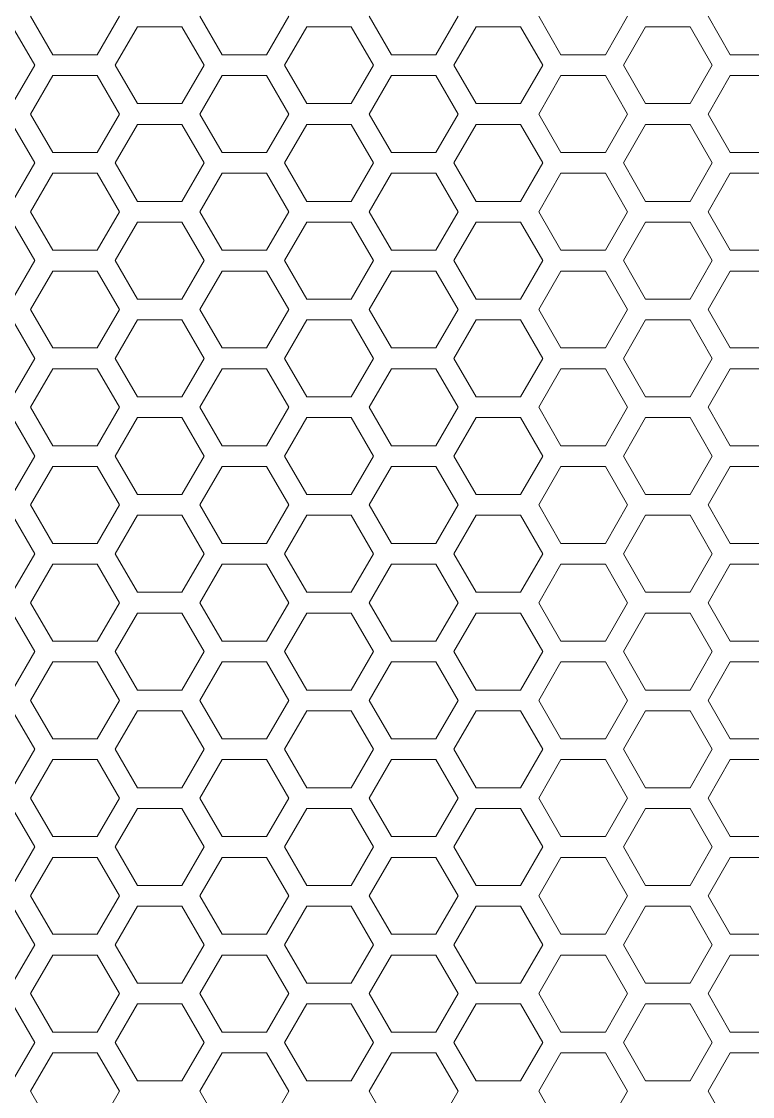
# Model space of a CAD drawing. Header units: millimetres. Extents: x 0 to 140, y -17 to 195.
# Drawn here: x 51.44 to 55.91, y 75.58 to 82.17 of the extents above; entities that cross this region are included whole.
import ezdxf

# ---------------------------------------------------------------- set-up
doc = ezdxf.new("R2010")
doc.units = ezdxf.units.MM
doc.layers.add('4203-42785_1_0', color=7, linetype='Continuous')

# ---------------------------------------------------------------- blocks, each defined once
blk = doc.blocks.new('a')
at = {"layer": '4203-42785_1_0', "color": 0, "linetype": 'ByBlock', "lineweight": 9}
for p, q in [((1507.2261, 408.5062), (1507.3328, 408.3213)), ((1507.5463, 408.3213), (1507.653, 408.5062)), ((1508.0394, 408.5062), (1508.1461, 408.3213)), ((1508.3595, 408.3213), (1508.4662, 408.5062)), ((1508.8527, 408.5062), (1508.9594, 408.3213)), ((1513.7322, 408.5062), (1513.8389, 408.3213)), ((1514.0523, 408.3213), (1514.1591, 408.5062)), ((1514.5455, 408.5062), (1514.6522, 408.3213)), ((1514.8656, 408.3213), (1514.9724, 408.5062)), ((1515.3587, 408.5062), (1515.4655, 408.3213)), ((1515.6789, 408.3213), (1515.7856, 408.5062)), ((1516.1721, 408.5062), (1516.2788, 408.3213)), ((1516.4922, 408.3213), (1516.5989, 408.5062)), ((1506.9262, 408.4563), (1506.8194, 408.2714)), ((1507.1396, 408.4563), (1506.9262, 408.4563)), ((1507.2464, 408.2714), (1507.1396, 408.4563)), ((1507.7395, 408.4563), (1507.6327, 408.2714)), ((1507.9529, 408.4563), (1507.7395, 408.4563)), ((1508.0596, 408.2714), (1507.9529, 408.4563)), ((1508.5527, 408.4563), (1508.446, 408.2714)), ((1508.7661, 408.4563), (1508.5527, 408.4563)), ((1508.8728, 408.2714), (1508.7661, 408.4563)), ((1513.7524, 408.2714), (1513.6457, 408.4563)), ((1514.2456, 408.4563), (1514.1389, 408.2714)), ((1514.459, 408.4563), (1514.2456, 408.4563)), ((1514.5657, 408.2714), (1514.459, 408.4563)), ((1515.0588, 408.4563), (1514.9521, 408.2714)), ((1515.2723, 408.4563), (1515.0588, 408.4563)), ((1515.379, 408.2714), (1515.2723, 408.4563)), ((1515.8721, 408.4563), (1515.7654, 408.2714)), ((1516.0855, 408.4563), (1515.8721, 408.4563)), ((1516.1923, 408.2714), (1516.0855, 408.4563)), ((1507.3328, 408.3213), (1507.5463, 408.3213)), ((1508.1461, 408.3213), (1508.3595, 408.3213)), ((1508.9594, 408.3213), (1509.1728, 408.3213)), ((1513.8389, 408.3213), (1514.0523, 408.3213)), ((1514.6522, 408.3213), (1514.8656, 408.3213)), ((1515.4655, 408.3213), (1515.6789, 408.3213)), ((1516.2788, 408.3213), (1516.4922, 408.3213)), ((1506.8194, 408.2714), (1506.9262, 408.0866)), ((1507.1396, 408.0866), (1507.2464, 408.2714)), ((1507.6327, 408.2714), (1507.7395, 408.0866)), ((1507.9529, 408.0866), (1508.0596, 408.2714)), ((1508.446, 408.2714), (1508.5527, 408.0866)), ((1508.7661, 408.0866), (1508.8728, 408.2714)), ((1513.6457, 408.0866), (1513.7524, 408.2714)), ((1514.1389, 408.2714), (1514.2456, 408.0866)), ((1514.459, 408.0866), (1514.5657, 408.2714)), ((1514.9521, 408.2714), (1515.0588, 408.0866)), ((1515.2723, 408.0866), (1515.379, 408.2714)), ((1515.7654, 408.2714), (1515.8721, 408.0866)), ((1516.0855, 408.0866), (1516.1923, 408.2714)), ((1507.3328, 408.2215), (1507.2261, 408.0366)), ((1507.5463, 408.2215), (1507.3328, 408.2215)), ((1507.653, 408.0366), (1507.5463, 408.2215)), ((1508.1461, 408.2215), (1508.0394, 408.0366)), ((1508.3595, 408.2215), (1508.1461, 408.2215)), ((1508.4662, 408.0366), (1508.3595, 408.2215)), ((1508.9594, 408.2215), (1508.8527, 408.0366)), ((1509.1728, 408.2215), (1508.9594, 408.2215)), ((1513.8389, 408.2215), (1513.7322, 408.0366)), ((1514.0523, 408.2215), (1513.8389, 408.2215)), ((1514.1591, 408.0366), (1514.0523, 408.2215)), ((1514.6522, 408.2215), (1514.5455, 408.0366)), ((1514.8656, 408.2215), (1514.6522, 408.2215)), ((1514.9724, 408.0366), (1514.8656, 408.2215)), ((1515.4655, 408.2215), (1515.3587, 408.0366)), ((1515.6789, 408.2215), (1515.4655, 408.2215)), ((1515.7856, 408.0366), (1515.6789, 408.2215)), ((1516.2788, 408.2215), (1516.1721, 408.0366)), ((1516.4922, 408.2215), (1516.2788, 408.2215)), ((1516.5989, 408.0366), (1516.4922, 408.2215)), ((1506.9262, 408.0866), (1507.1396, 408.0866)), ((1507.7395, 408.0866), (1507.9529, 408.0866)), ((1508.5527, 408.0866), (1508.7661, 408.0866)), ((1514.2456, 408.0866), (1514.459, 408.0866)), ((1515.0588, 408.0866), (1515.2723, 408.0866)), ((1515.8721, 408.0866), (1516.0855, 408.0866)), ((1507.2261, 408.0366), (1507.3328, 407.8518)), ((1507.5463, 407.8518), (1507.653, 408.0366)), ((1508.0394, 408.0366), (1508.1461, 407.8518)), ((1508.3595, 407.8518), (1508.4662, 408.0366)), ((1508.8527, 408.0366), (1508.9594, 407.8518)), ((1513.7322, 408.0366), (1513.8389, 407.8518)), ((1514.0523, 407.8518), (1514.1591, 408.0366)), ((1514.5455, 408.0366), (1514.6522, 407.8518)), ((1514.8656, 407.8518), (1514.9724, 408.0366)), ((1515.3587, 408.0366), (1515.4655, 407.8518)), ((1515.6789, 407.8518), (1515.7856, 408.0366)), ((1516.1721, 408.0366), (1516.2788, 407.8518)), ((1516.4922, 407.8518), (1516.5989, 408.0366)), ((1506.9262, 407.9867), (1506.8194, 407.8019)), ((1507.1396, 407.9867), (1506.9262, 407.9867)), ((1507.2464, 407.8019), (1507.1396, 407.9867)), ((1507.7395, 407.9867), (1507.6327, 407.8019)), ((1507.9529, 407.9867), (1507.7395, 407.9867)), ((1508.0596, 407.8019), (1507.9529, 407.9867)), ((1508.5527, 407.9867), (1508.446, 407.8019)), ((1508.7661, 407.9867), (1508.5527, 407.9867)), ((1508.8728, 407.8019), (1508.7661, 407.9867)), ((1513.7524, 407.8019), (1513.6457, 407.9867)), ((1514.2456, 407.9867), (1514.1389, 407.8019)), ((1514.459, 407.9867), (1514.2456, 407.9867)), ((1514.5657, 407.8019), (1514.459, 407.9867)), ((1515.0588, 407.9867), (1514.9521, 407.8019)), ((1515.2723, 407.9867), (1515.0588, 407.9867)), ((1515.379, 407.8019), (1515.2723, 407.9867)), ((1515.8721, 407.9867), (1515.7654, 407.8019)), ((1516.0855, 407.9867), (1515.8721, 407.9867)), ((1516.1923, 407.8019), (1516.0855, 407.9867)), ((1507.3328, 407.8518), (1507.5463, 407.8518)), ((1508.1461, 407.8518), (1508.3595, 407.8518)), ((1508.9594, 407.8518), (1509.1728, 407.8518)), ((1513.8389, 407.8518), (1514.0523, 407.8518)), ((1514.6522, 407.8518), (1514.8656, 407.8518)), ((1515.4655, 407.8518), (1515.6789, 407.8518)), ((1516.2788, 407.8518), (1516.4922, 407.8518)), ((1506.8194, 407.8019), (1506.9262, 407.617)), ((1507.1396, 407.617), (1507.2464, 407.8019)), ((1507.6327, 407.8019), (1507.7395, 407.617)), ((1507.9529, 407.617), (1508.0596, 407.8019)), ((1508.446, 407.8019), (1508.5527, 407.617)), ((1508.7661, 407.617), (1508.8728, 407.8019)), ((1513.6457, 407.617), (1513.7524, 407.8019)), ((1514.1389, 407.8019), (1514.2456, 407.617)), ((1514.459, 407.617), (1514.5657, 407.8019)), ((1514.9521, 407.8019), (1515.0588, 407.617)), ((1515.2723, 407.617), (1515.379, 407.8019)), ((1515.7654, 407.8019), (1515.8721, 407.617)), ((1516.0855, 407.617), (1516.1923, 407.8019)), ((1507.3328, 407.752), (1507.2261, 407.5671)), ((1507.5463, 407.752), (1507.3328, 407.752)), ((1507.653, 407.5671), (1507.5463, 407.752)), ((1508.1461, 407.752), (1508.0394, 407.5671)), ((1508.3595, 407.752), (1508.1461, 407.752)), ((1508.4662, 407.5671), (1508.3595, 407.752)), ((1508.9594, 407.752), (1508.8527, 407.5671)), ((1509.1728, 407.752), (1508.9594, 407.752)), ((1513.8389, 407.752), (1513.7322, 407.5671)), ((1514.0523, 407.752), (1513.8389, 407.752)), ((1514.1591, 407.5671), (1514.0523, 407.752)), ((1514.6522, 407.752), (1514.5455, 407.5671)), ((1514.8656, 407.752), (1514.6522, 407.752)), ((1514.9724, 407.5671), (1514.8656, 407.752)), ((1515.4655, 407.752), (1515.3587, 407.5671)), ((1515.6789, 407.752), (1515.4655, 407.752)), ((1515.7856, 407.5671), (1515.6789, 407.752)), ((1516.2788, 407.752), (1516.1721, 407.5671)), ((1516.4922, 407.752), (1516.2788, 407.752)), ((1516.5989, 407.5671), (1516.4922, 407.752)), ((1506.9262, 407.617), (1507.1396, 407.617)), ((1507.7395, 407.617), (1507.9529, 407.617)), ((1508.5527, 407.617), (1508.7661, 407.617)), ((1514.2456, 407.617), (1514.459, 407.617)), ((1515.0588, 407.617), (1515.2723, 407.617)), ((1515.8721, 407.617), (1516.0855, 407.617)), ((1507.2261, 407.5671), (1507.3328, 407.3822)), ((1507.5463, 407.3822), (1507.653, 407.5671)), ((1508.0394, 407.5671), (1508.1461, 407.3822)), ((1508.3595, 407.3822), (1508.4662, 407.5671)), ((1508.8527, 407.5671), (1508.9594, 407.3822)), ((1513.7322, 407.5671), (1513.8389, 407.3822)), ((1514.0523, 407.3822), (1514.1591, 407.5671)), ((1514.5455, 407.5671), (1514.6522, 407.3822)), ((1514.8656, 407.3822), (1514.9724, 407.5671)), ((1515.3587, 407.5671), (1515.4655, 407.3822)), ((1515.6789, 407.3822), (1515.7856, 407.5671)), ((1516.1721, 407.5671), (1516.2788, 407.3822)), ((1516.4922, 407.3822), (1516.5989, 407.5671)), ((1506.9262, 407.5172), (1506.8194, 407.3323)), ((1507.1396, 407.5172), (1506.9262, 407.5172)), ((1507.2464, 407.3323), (1507.1396, 407.5172)), ((1507.7395, 407.5172), (1507.6327, 407.3323)), ((1507.9529, 407.5172), (1507.7395, 407.5172)), ((1508.0596, 407.3323), (1507.9529, 407.5172)), ((1508.5527, 407.5172), (1508.446, 407.3323)), ((1508.7661, 407.5172), (1508.5527, 407.5172)), ((1508.8728, 407.3323), (1508.7661, 407.5172)), ((1513.7524, 407.3323), (1513.6457, 407.5172)), ((1514.2456, 407.5172), (1514.1389, 407.3323)), ((1514.459, 407.5172), (1514.2456, 407.5172)), ((1514.5657, 407.3323), (1514.459, 407.5172)), ((1515.0588, 407.5172), (1514.9521, 407.3323)), ((1515.2723, 407.5172), (1515.0588, 407.5172)), ((1515.379, 407.3323), (1515.2723, 407.5172)), ((1515.8721, 407.5172), (1515.7654, 407.3323)), ((1516.0855, 407.5172), (1515.8721, 407.5172)), ((1516.1923, 407.3323), (1516.0855, 407.5172)), ((1507.3328, 407.3822), (1507.5463, 407.3822)), ((1508.1461, 407.3822), (1508.3595, 407.3822)), ((1508.9594, 407.3822), (1509.1728, 407.3822)), ((1513.8389, 407.3822), (1514.0523, 407.3822)), ((1514.6522, 407.3822), (1514.8656, 407.3822)), ((1515.4655, 407.3822), (1515.6789, 407.3822)), ((1516.2788, 407.3822), (1516.4922, 407.3822)), ((1506.8194, 407.3323), (1506.9262, 407.1475)), ((1507.1396, 407.1475), (1507.2464, 407.3323)), ((1507.6327, 407.3323), (1507.7395, 407.1475)), ((1507.9529, 407.1475), (1508.0596, 407.3323)), ((1508.446, 407.3323), (1508.5527, 407.1475)), ((1508.7661, 407.1475), (1508.8728, 407.3323)), ((1513.6457, 407.1475), (1513.7524, 407.3323)), ((1514.1389, 407.3323), (1514.2456, 407.1475)), ((1514.459, 407.1475), (1514.5657, 407.3323)), ((1514.9521, 407.3323), (1515.0588, 407.1475)), ((1515.2723, 407.1475), (1515.379, 407.3323)), ((1515.7654, 407.3323), (1515.8721, 407.1475)), ((1516.0855, 407.1475), (1516.1923, 407.3323)), ((1507.3328, 407.2824), (1507.2261, 407.0976)), ((1507.5463, 407.2824), (1507.3328, 407.2824)), ((1507.653, 407.0976), (1507.5463, 407.2824)), ((1508.1461, 407.2824), (1508.0394, 407.0976)), ((1508.3595, 407.2824), (1508.1461, 407.2824)), ((1508.4662, 407.0976), (1508.3595, 407.2824)), ((1508.9594, 407.2824), (1508.8527, 407.0976)), ((1509.1728, 407.2824), (1508.9594, 407.2824)), ((1513.8389, 407.2824), (1513.7322, 407.0976)), ((1514.0523, 407.2824), (1513.8389, 407.2824)), ((1514.1591, 407.0976), (1514.0523, 407.2824)), ((1514.6522, 407.2824), (1514.5455, 407.0976)), ((1514.8656, 407.2824), (1514.6522, 407.2824)), ((1514.9724, 407.0976), (1514.8656, 407.2824)), ((1515.4655, 407.2824), (1515.3587, 407.0976)), ((1515.6789, 407.2824), (1515.4655, 407.2824)), ((1515.7856, 407.0976), (1515.6789, 407.2824)), ((1516.2788, 407.2824), (1516.1721, 407.0976)), ((1516.4922, 407.2824), (1516.2788, 407.2824)), ((1516.5989, 407.0976), (1516.4922, 407.2824)), ((1506.9262, 407.1475), (1507.1396, 407.1475)), ((1507.7395, 407.1475), (1507.9529, 407.1475)), ((1508.5527, 407.1475), (1508.7661, 407.1475)), ((1514.2456, 407.1475), (1514.459, 407.1475)), ((1515.0588, 407.1475), (1515.2723, 407.1475)), ((1515.8721, 407.1475), (1516.0855, 407.1475)), ((1507.2261, 407.0976), (1507.3328, 406.9127)), ((1507.5463, 406.9127), (1507.653, 407.0976)), ((1508.0394, 407.0976), (1508.1461, 406.9127)), ((1508.3595, 406.9127), (1508.4662, 407.0976)), ((1508.8527, 407.0976), (1508.9594, 406.9127)), ((1513.7322, 407.0976), (1513.8389, 406.9127)), ((1514.0523, 406.9127), (1514.1591, 407.0976)), ((1514.5455, 407.0976), (1514.6522, 406.9127)), ((1514.8656, 406.9127), (1514.9724, 407.0976)), ((1515.3587, 407.0976), (1515.4655, 406.9127)), ((1515.6789, 406.9127), (1515.7856, 407.0976)), ((1516.1721, 407.0976), (1516.2788, 406.9127)), ((1516.4922, 406.9127), (1516.5989, 407.0976)), ((1506.9262, 407.0477), (1506.8194, 406.8628)), ((1507.1396, 407.0477), (1506.9262, 407.0477)), ((1507.2464, 406.8628), (1507.1396, 407.0477)), ((1507.7395, 407.0477), (1507.6327, 406.8628)), ((1507.9529, 407.0477), (1507.7395, 407.0477)), ((1508.0596, 406.8628), (1507.9529, 407.0477)), ((1508.5527, 407.0477), (1508.446, 406.8628)), ((1508.7661, 407.0477), (1508.5527, 407.0477)), ((1508.8728, 406.8628), (1508.7661, 407.0477)), ((1513.7524, 406.8628), (1513.6457, 407.0477)), ((1514.2456, 407.0477), (1514.1389, 406.8628)), ((1514.459, 407.0477), (1514.2456, 407.0477)), ((1514.5657, 406.8628), (1514.459, 407.0477)), ((1515.0588, 407.0477), (1514.9521, 406.8628)), ((1515.2723, 407.0477), (1515.0588, 407.0477)), ((1515.379, 406.8628), (1515.2723, 407.0477)), ((1515.8721, 407.0477), (1515.7654, 406.8628)), ((1516.0855, 407.0477), (1515.8721, 407.0477)), ((1516.1923, 406.8628), (1516.0855, 407.0477)), ((1507.3328, 406.9127), (1507.5463, 406.9127)), ((1508.1461, 406.9127), (1508.3595, 406.9127)), ((1508.9594, 406.9127), (1509.1728, 406.9127)), ((1513.8389, 406.9127), (1514.0523, 406.9127)), ((1514.6522, 406.9127), (1514.8656, 406.9127)), ((1515.4655, 406.9127), (1515.6789, 406.9127)), ((1516.2788, 406.9127), (1516.4922, 406.9127)), ((1506.8194, 406.8628), (1506.9262, 406.6779)), ((1507.1396, 406.6779), (1507.2464, 406.8628)), ((1507.6327, 406.8628), (1507.7395, 406.6779)), ((1507.9529, 406.6779), (1508.0596, 406.8628)), ((1508.446, 406.8628), (1508.5527, 406.6779)), ((1508.7661, 406.6779), (1508.8728, 406.8628)), ((1513.6457, 406.6779), (1513.7524, 406.8628)), ((1514.1389, 406.8628), (1514.2456, 406.6779)), ((1514.459, 406.6779), (1514.5657, 406.8628)), ((1514.9521, 406.8628), (1515.0588, 406.6779)), ((1515.2723, 406.6779), (1515.379, 406.8628)), ((1515.7654, 406.8628), (1515.8721, 406.6779)), ((1516.0855, 406.6779), (1516.1923, 406.8628)), ((1507.3328, 406.8129), (1507.2261, 406.628)), ((1507.5463, 406.8129), (1507.3328, 406.8129)), ((1507.653, 406.628), (1507.5463, 406.8129)), ((1508.1461, 406.8129), (1508.0394, 406.628)), ((1508.3595, 406.8129), (1508.1461, 406.8129)), ((1508.4662, 406.628), (1508.3595, 406.8129)), ((1508.9594, 406.8129), (1508.8527, 406.628)), ((1509.1728, 406.8129), (1508.9594, 406.8129)), ((1513.8389, 406.8129), (1513.7322, 406.628)), ((1514.0523, 406.8129), (1513.8389, 406.8129)), ((1514.1591, 406.628), (1514.0523, 406.8129)), ((1514.6522, 406.8129), (1514.5455, 406.628)), ((1514.8656, 406.8129), (1514.6522, 406.8129)), ((1514.9724, 406.628), (1514.8656, 406.8129)), ((1515.4655, 406.8129), (1515.3587, 406.628)), ((1515.6789, 406.8129), (1515.4655, 406.8129)), ((1515.7856, 406.628), (1515.6789, 406.8129)), ((1516.2788, 406.8129), (1516.1721, 406.628)), ((1516.4922, 406.8129), (1516.2788, 406.8129)), ((1516.5989, 406.628), (1516.4922, 406.8129)), ((1506.9262, 406.6779), (1507.1396, 406.6779)), ((1507.7395, 406.6779), (1507.9529, 406.6779)), ((1508.5527, 406.6779), (1508.7661, 406.6779)), ((1514.2456, 406.6779), (1514.459, 406.6779)), ((1515.0588, 406.6779), (1515.2723, 406.6779)), ((1515.8721, 406.6779), (1516.0855, 406.6779)), ((1507.2261, 406.628), (1507.3328, 406.4432)), ((1507.5463, 406.4432), (1507.653, 406.628)), ((1508.0394, 406.628), (1508.1461, 406.4432)), ((1508.3595, 406.4432), (1508.4662, 406.628)), ((1508.8527, 406.628), (1508.9594, 406.4432)), ((1513.7322, 406.628), (1513.8389, 406.4432)), ((1514.0523, 406.4432), (1514.1591, 406.628)), ((1514.5455, 406.628), (1514.6522, 406.4432)), ((1514.8656, 406.4432), (1514.9724, 406.628)), ((1515.3587, 406.628), (1515.4655, 406.4432)), ((1515.6789, 406.4432), (1515.7856, 406.628)), ((1516.1721, 406.628), (1516.2788, 406.4432)), ((1516.4922, 406.4432), (1516.5989, 406.628)), ((1506.9262, 406.5781), (1506.8194, 406.3932)), ((1507.1396, 406.5781), (1506.9262, 406.5781)), ((1507.2464, 406.3932), (1507.1396, 406.5781)), ((1507.7395, 406.5781), (1507.6327, 406.3932)), ((1507.9529, 406.5781), (1507.7395, 406.5781)), ((1508.0596, 406.3932), (1507.9529, 406.5781)), ((1508.5527, 406.5781), (1508.446, 406.3932)), ((1508.7661, 406.5781), (1508.5527, 406.5781)), ((1508.8728, 406.3932), (1508.7661, 406.5781)), ((1513.7524, 406.3932), (1513.6457, 406.5781)), ((1514.2456, 406.5781), (1514.1389, 406.3932)), ((1514.459, 406.5781), (1514.2456, 406.5781)), ((1514.5657, 406.3932), (1514.459, 406.5781)), ((1515.0588, 406.5781), (1514.9521, 406.3932)), ((1515.2723, 406.5781), (1515.0588, 406.5781)), ((1515.379, 406.3932), (1515.2723, 406.5781)), ((1515.8721, 406.5781), (1515.7654, 406.3932)), ((1516.0855, 406.5781), (1515.8721, 406.5781)), ((1516.1923, 406.3932), (1516.0855, 406.5781)), ((1507.3328, 406.4432), (1507.5463, 406.4432)), ((1508.1461, 406.4432), (1508.3595, 406.4432)), ((1508.9594, 406.4432), (1509.1728, 406.4432)), ((1513.8389, 406.4432), (1514.0523, 406.4432)), ((1514.6522, 406.4432), (1514.8656, 406.4432)), ((1515.4655, 406.4432), (1515.6789, 406.4432)), ((1516.2788, 406.4432), (1516.4922, 406.4432)), ((1506.8194, 406.3932), (1506.9262, 406.2084)), ((1507.1396, 406.2084), (1507.2464, 406.3932)), ((1507.6327, 406.3932), (1507.7395, 406.2084)), ((1507.9529, 406.2084), (1508.0596, 406.3932)), ((1508.446, 406.3932), (1508.5527, 406.2084)), ((1508.7661, 406.2084), (1508.8728, 406.3932)), ((1513.6457, 406.2084), (1513.7524, 406.3932)), ((1514.1389, 406.3932), (1514.2456, 406.2084)), ((1514.459, 406.2084), (1514.5657, 406.3932)), ((1514.9521, 406.3932), (1515.0588, 406.2084)), ((1515.2723, 406.2084), (1515.379, 406.3932)), ((1515.7654, 406.3932), (1515.8721, 406.2084)), ((1516.0855, 406.2084), (1516.1923, 406.3932)), ((1507.3328, 406.3433), (1507.2261, 406.1585)), ((1507.5463, 406.3433), (1507.3328, 406.3433)), ((1507.653, 406.1585), (1507.5463, 406.3433)), ((1508.1461, 406.3433), (1508.0394, 406.1585)), ((1508.3595, 406.3433), (1508.1461, 406.3433)), ((1508.4662, 406.1585), (1508.3595, 406.3433)), ((1508.9594, 406.3433), (1508.8527, 406.1585)), ((1509.1728, 406.3433), (1508.9594, 406.3433)), ((1513.8389, 406.3433), (1513.7322, 406.1585)), ((1514.0523, 406.3433), (1513.8389, 406.3433)), ((1514.1591, 406.1585), (1514.0523, 406.3433)), ((1514.6522, 406.3433), (1514.5455, 406.1585)), ((1514.8656, 406.3433), (1514.6522, 406.3433)), ((1514.9724, 406.1585), (1514.8656, 406.3433)), ((1515.4655, 406.3433), (1515.3587, 406.1585)), ((1515.6789, 406.3433), (1515.4655, 406.3433)), ((1515.7856, 406.1585), (1515.6789, 406.3433)), ((1516.2788, 406.3433), (1516.1721, 406.1585)), ((1516.4922, 406.3433), (1516.2788, 406.3433)), ((1516.5989, 406.1585), (1516.4922, 406.3433)), ((1506.9262, 406.2084), (1507.1396, 406.2084)), ((1507.7395, 406.2084), (1507.9529, 406.2084)), ((1508.5527, 406.2084), (1508.7661, 406.2084)), ((1514.2456, 406.2084), (1514.459, 406.2084)), ((1515.0588, 406.2084), (1515.2723, 406.2084)), ((1515.8721, 406.2084), (1516.0855, 406.2084)), ((1507.2261, 406.1585), (1507.3328, 405.9736)), ((1507.5463, 405.9736), (1507.653, 406.1585)), ((1508.0394, 406.1585), (1508.1461, 405.9736)), ((1508.3595, 405.9736), (1508.4662, 406.1585)), ((1508.8527, 406.1585), (1508.9594, 405.9736)), ((1513.7322, 406.1585), (1513.8389, 405.9736)), ((1514.0523, 405.9736), (1514.1591, 406.1585)), ((1514.5455, 406.1585), (1514.6522, 405.9736)), ((1514.8656, 405.9736), (1514.9724, 406.1585)), ((1515.3587, 406.1585), (1515.4655, 405.9736)), ((1515.6789, 405.9736), (1515.7856, 406.1585)), ((1516.1721, 406.1585), (1516.2788, 405.9736)), ((1516.4922, 405.9736), (1516.5989, 406.1585)), ((1506.9262, 406.1086), (1506.8194, 405.9237)), ((1507.1396, 406.1086), (1506.9262, 406.1086)), ((1507.2464, 405.9237), (1507.1396, 406.1086)), ((1507.7395, 406.1086), (1507.6327, 405.9237)), ((1507.9529, 406.1086), (1507.7395, 406.1086)), ((1508.0596, 405.9237), (1507.9529, 406.1086)), ((1508.5527, 406.1086), (1508.446, 405.9237)), ((1508.7661, 406.1086), (1508.5527, 406.1086)), ((1508.8728, 405.9237), (1508.7661, 406.1086)), ((1513.7524, 405.9237), (1513.6457, 406.1086)), ((1514.2456, 406.1086), (1514.1389, 405.9237)), ((1514.459, 406.1086), (1514.2456, 406.1086)), ((1514.5657, 405.9237), (1514.459, 406.1086)), ((1515.0588, 406.1086), (1514.9521, 405.9237)), ((1515.2723, 406.1086), (1515.0588, 406.1086)), ((1515.379, 405.9237), (1515.2723, 406.1086)), ((1515.8721, 406.1086), (1515.7654, 405.9237)), ((1516.0855, 406.1086), (1515.8721, 406.1086)), ((1516.1923, 405.9237), (1516.0855, 406.1086)), ((1507.3328, 405.9736), (1507.5463, 405.9736)), ((1508.1461, 405.9736), (1508.3595, 405.9736)), ((1508.9594, 405.9736), (1509.1728, 405.9736)), ((1513.8389, 405.9736), (1514.0523, 405.9736)), ((1514.6522, 405.9736), (1514.8656, 405.9736)), ((1515.4655, 405.9736), (1515.6789, 405.9736)), ((1516.2788, 405.9736), (1516.4922, 405.9736)), ((1506.8194, 405.9237), (1506.9262, 405.7388)), ((1507.1396, 405.7388), (1507.2464, 405.9237)), ((1507.6327, 405.9237), (1507.7395, 405.7388)), ((1507.9529, 405.7388), (1508.0596, 405.9237)), ((1508.446, 405.9237), (1508.5527, 405.7388)), ((1508.7661, 405.7388), (1508.8728, 405.9237)), ((1513.6457, 405.7388), (1513.7524, 405.9237)), ((1514.1389, 405.9237), (1514.2456, 405.7388)), ((1514.459, 405.7388), (1514.5657, 405.9237)), ((1514.9521, 405.9237), (1515.0588, 405.7388)), ((1515.2723, 405.7388), (1515.379, 405.9237)), ((1515.7654, 405.9237), (1515.8721, 405.7388)), ((1516.0855, 405.7388), (1516.1923, 405.9237)), ((1507.3328, 405.8738), (1507.2261, 405.6889)), ((1507.5463, 405.8738), (1507.3328, 405.8738)), ((1507.653, 405.6889), (1507.5463, 405.8738)), ((1508.1461, 405.8738), (1508.0394, 405.6889)), ((1508.3595, 405.8738), (1508.1461, 405.8738)), ((1508.4662, 405.6889), (1508.3595, 405.8738)), ((1508.9594, 405.8738), (1508.8527, 405.6889)), ((1509.1728, 405.8738), (1508.9594, 405.8738)), ((1513.8389, 405.8738), (1513.7322, 405.6889)), ((1514.0523, 405.8738), (1513.8389, 405.8738)), ((1514.1591, 405.6889), (1514.0523, 405.8738)), ((1514.6522, 405.8738), (1514.5455, 405.6889)), ((1514.8656, 405.8738), (1514.6522, 405.8738)), ((1514.9724, 405.6889), (1514.8656, 405.8738)), ((1515.4655, 405.8738), (1515.3587, 405.6889)), ((1515.6789, 405.8738), (1515.4655, 405.8738)), ((1515.7856, 405.6889), (1515.6789, 405.8738)), ((1516.2788, 405.8738), (1516.1721, 405.6889)), ((1516.4922, 405.8738), (1516.2788, 405.8738)), ((1516.5989, 405.6889), (1516.4922, 405.8738)), ((1506.9262, 405.7388), (1507.1396, 405.7388)), ((1507.7395, 405.7388), (1507.9529, 405.7388)), ((1508.5527, 405.7388), (1508.7661, 405.7388)), ((1514.2456, 405.7388), (1514.459, 405.7388)), ((1515.0588, 405.7388), (1515.2723, 405.7388)), ((1515.8721, 405.7388), (1516.0855, 405.7388)), ((1507.2261, 405.6889), (1507.3328, 405.5041)), ((1507.5463, 405.5041), (1507.653, 405.6889)), ((1508.0394, 405.6889), (1508.1461, 405.5041)), ((1508.3595, 405.5041), (1508.4662, 405.6889)), ((1508.8527, 405.6889), (1508.9594, 405.5041)), ((1513.7322, 405.6889), (1513.8389, 405.5041)), ((1514.0523, 405.5041), (1514.1591, 405.6889)), ((1514.5455, 405.6889), (1514.6522, 405.5041)), ((1514.8656, 405.5041), (1514.9724, 405.6889)), ((1515.3587, 405.6889), (1515.4655, 405.5041)), ((1515.6789, 405.5041), (1515.7856, 405.6889)), ((1516.1721, 405.6889), (1516.2788, 405.5041)), ((1516.4922, 405.5041), (1516.5989, 405.6889)), ((1506.9262, 405.639), (1506.8194, 405.4542)), ((1507.1396, 405.639), (1506.9262, 405.639)), ((1507.2464, 405.4542), (1507.1396, 405.639)), ((1507.7395, 405.639), (1507.6327, 405.4542)), ((1507.9529, 405.639), (1507.7395, 405.639)), ((1508.0596, 405.4542), (1507.9529, 405.639)), ((1508.5527, 405.639), (1508.446, 405.4542)), ((1508.7661, 405.639), (1508.5527, 405.639)), ((1508.8728, 405.4542), (1508.7661, 405.639)), ((1513.7524, 405.4542), (1513.6457, 405.639)), ((1514.2456, 405.639), (1514.1389, 405.4542)), ((1514.459, 405.639), (1514.2456, 405.639)), ((1514.5657, 405.4542), (1514.459, 405.639)), ((1515.0588, 405.639), (1514.9521, 405.4542)), ((1515.2723, 405.639), (1515.0588, 405.639)), ((1515.379, 405.4542), (1515.2723, 405.639)), ((1515.8721, 405.639), (1515.7654, 405.4542)), ((1516.0855, 405.639), (1515.8721, 405.639)), ((1516.1923, 405.4542), (1516.0855, 405.639)), ((1507.3328, 405.5041), (1507.5463, 405.5041)), ((1508.1461, 405.5041), (1508.3595, 405.5041)), ((1508.9594, 405.5041), (1509.1728, 405.5041)), ((1513.8389, 405.5041), (1514.0523, 405.5041)), ((1514.6522, 405.5041), (1514.8656, 405.5041)), ((1515.4655, 405.5041), (1515.6789, 405.5041)), ((1516.2788, 405.5041), (1516.4922, 405.5041)), ((1506.8194, 405.4542), (1506.9262, 405.2693)), ((1507.1396, 405.2693), (1507.2464, 405.4542)), ((1507.6327, 405.4542), (1507.7395, 405.2693)), ((1507.9529, 405.2693), (1508.0596, 405.4542)), ((1508.446, 405.4542), (1508.5527, 405.2693)), ((1508.7661, 405.2693), (1508.8728, 405.4542)), ((1513.6457, 405.2693), (1513.7524, 405.4542)), ((1514.1389, 405.4542), (1514.2456, 405.2693)), ((1514.459, 405.2693), (1514.5657, 405.4542)), ((1514.9521, 405.4542), (1515.0588, 405.2693)), ((1515.2723, 405.2693), (1515.379, 405.4542)), ((1515.7654, 405.4542), (1515.8721, 405.2693)), ((1516.0855, 405.2693), (1516.1923, 405.4542)), ((1507.3328, 405.4042), (1507.2261, 405.2194)), ((1507.5463, 405.4042), (1507.3328, 405.4042)), ((1507.653, 405.2194), (1507.5463, 405.4042)), ((1508.1461, 405.4042), (1508.0394, 405.2194)), ((1508.3595, 405.4042), (1508.1461, 405.4042)), ((1508.4662, 405.2194), (1508.3595, 405.4042)), ((1508.9594, 405.4042), (1508.8527, 405.2194)), ((1509.1728, 405.4042), (1508.9594, 405.4042)), ((1513.8389, 405.4042), (1513.7322, 405.2194)), ((1514.0523, 405.4042), (1513.8389, 405.4042)), ((1514.1591, 405.2194), (1514.0523, 405.4042)), ((1514.6522, 405.4042), (1514.5455, 405.2194)), ((1514.8656, 405.4042), (1514.6522, 405.4042)), ((1514.9724, 405.2194), (1514.8656, 405.4042)), ((1515.4655, 405.4042), (1515.3587, 405.2194)), ((1515.6789, 405.4042), (1515.4655, 405.4042)), ((1515.7856, 405.2194), (1515.6789, 405.4042)), ((1516.2788, 405.4042), (1516.1721, 405.2194)), ((1516.4922, 405.4042), (1516.2788, 405.4042)), ((1516.5989, 405.2194), (1516.4922, 405.4042)), ((1506.9262, 405.2693), (1507.1396, 405.2693)), ((1507.7395, 405.2693), (1507.9529, 405.2693)), ((1508.5527, 405.2693), (1508.7661, 405.2693)), ((1514.2456, 405.2693), (1514.459, 405.2693)), ((1515.0588, 405.2693), (1515.2723, 405.2693)), ((1515.8721, 405.2693), (1516.0855, 405.2693)), ((1507.2261, 405.2194), (1507.3328, 405.0345)), ((1507.5463, 405.0345), (1507.653, 405.2194)), ((1508.0394, 405.2194), (1508.1461, 405.0345)), ((1508.3595, 405.0345), (1508.4662, 405.2194)), ((1508.8527, 405.2194), (1508.9594, 405.0345)), ((1513.7322, 405.2194), (1513.8389, 405.0345)), ((1514.0523, 405.0345), (1514.1591, 405.2194)), ((1514.5455, 405.2194), (1514.6522, 405.0345)), ((1514.8656, 405.0345), (1514.9724, 405.2194)), ((1515.3587, 405.2194), (1515.4655, 405.0345)), ((1515.6789, 405.0345), (1515.7856, 405.2194)), ((1516.1721, 405.2194), (1516.2788, 405.0345)), ((1516.4922, 405.0345), (1516.5989, 405.2194)), ((1506.9262, 405.1695), (1506.8194, 404.9846)), ((1507.1396, 405.1695), (1506.9262, 405.1695)), ((1507.2464, 404.9846), (1507.1396, 405.1695)), ((1507.7395, 405.1695), (1507.6327, 404.9846)), ((1507.9529, 405.1695), (1507.7395, 405.1695)), ((1508.0596, 404.9846), (1507.9529, 405.1695)), ((1508.5527, 405.1695), (1508.446, 404.9846)), ((1508.7661, 405.1695), (1508.5527, 405.1695)), ((1508.8728, 404.9846), (1508.7661, 405.1695)), ((1513.7524, 404.9846), (1513.6457, 405.1695)), ((1514.2456, 405.1695), (1514.1389, 404.9846)), ((1514.459, 405.1695), (1514.2456, 405.1695)), ((1514.5657, 404.9846), (1514.459, 405.1695)), ((1515.0588, 405.1695), (1514.9521, 404.9846)), ((1515.2723, 405.1695), (1515.0588, 405.1695)), ((1515.379, 404.9846), (1515.2723, 405.1695)), ((1515.8721, 405.1695), (1515.7654, 404.9846)), ((1516.0855, 405.1695), (1515.8721, 405.1695)), ((1516.1923, 404.9846), (1516.0855, 405.1695)), ((1507.3328, 405.0345), (1507.5463, 405.0345)), ((1508.1461, 405.0345), (1508.3595, 405.0345)), ((1508.9594, 405.0345), (1509.1728, 405.0345)), ((1513.8389, 405.0345), (1514.0523, 405.0345)), ((1514.6522, 405.0345), (1514.8656, 405.0345)), ((1515.4655, 405.0345), (1515.6789, 405.0345)), ((1516.2788, 405.0345), (1516.4922, 405.0345)), ((1506.8194, 404.9846), (1506.9262, 404.7997)), ((1507.1396, 404.7997), (1507.2464, 404.9846)), ((1507.6327, 404.9846), (1507.7395, 404.7997)), ((1507.9529, 404.7997), (1508.0596, 404.9846)), ((1508.446, 404.9846), (1508.5527, 404.7997)), ((1508.7661, 404.7997), (1508.8728, 404.9846)), ((1513.6457, 404.7997), (1513.7524, 404.9846)), ((1514.1389, 404.9846), (1514.2456, 404.7997)), ((1514.459, 404.7997), (1514.5657, 404.9846)), ((1514.9521, 404.9846), (1515.0588, 404.7997)), ((1515.2723, 404.7997), (1515.379, 404.9846)), ((1515.7654, 404.9846), (1515.8721, 404.7997)), ((1516.0855, 404.7997), (1516.1923, 404.9846)), ((1507.3328, 404.9347), (1507.2261, 404.7498)), ((1507.5463, 404.9347), (1507.3328, 404.9347)), ((1507.653, 404.7498), (1507.5463, 404.9347)), ((1508.1461, 404.9347), (1508.0394, 404.7498)), ((1508.3595, 404.9347), (1508.1461, 404.9347)), ((1508.4662, 404.7498), (1508.3595, 404.9347)), ((1508.9594, 404.9347), (1508.8527, 404.7498)), ((1509.1728, 404.9347), (1508.9594, 404.9347)), ((1513.8389, 404.9347), (1513.7322, 404.7498)), ((1514.0523, 404.9347), (1513.8389, 404.9347)), ((1514.1591, 404.7498), (1514.0523, 404.9347)), ((1514.6522, 404.9347), (1514.5455, 404.7498)), ((1514.8656, 404.9347), (1514.6522, 404.9347)), ((1514.9724, 404.7498), (1514.8656, 404.9347)), ((1515.4655, 404.9347), (1515.3587, 404.7498)), ((1515.6789, 404.9347), (1515.4655, 404.9347)), ((1515.7856, 404.7498), (1515.6789, 404.9347)), ((1516.2788, 404.9347), (1516.1721, 404.7498)), ((1516.4922, 404.9347), (1516.2788, 404.9347)), ((1516.5989, 404.7498), (1516.4922, 404.9347)), ((1506.9262, 404.7997), (1507.1396, 404.7997)), ((1507.7395, 404.7997), (1507.9529, 404.7997)), ((1508.5527, 404.7997), (1508.7661, 404.7997)), ((1514.2456, 404.7997), (1514.459, 404.7997)), ((1515.0588, 404.7997), (1515.2723, 404.7997)), ((1515.8721, 404.7997), (1516.0855, 404.7997)), ((1507.2261, 404.7498), (1507.3328, 404.565)), ((1507.5463, 404.565), (1507.653, 404.7498)), ((1508.0394, 404.7498), (1508.1461, 404.565)), ((1508.3595, 404.565), (1508.4662, 404.7498)), ((1508.8527, 404.7498), (1508.9594, 404.565)), ((1513.7322, 404.7498), (1513.8389, 404.565)), ((1514.0523, 404.565), (1514.1591, 404.7498)), ((1514.5455, 404.7498), (1514.6522, 404.565)), ((1514.8656, 404.565), (1514.9724, 404.7498)), ((1515.3587, 404.7498), (1515.4655, 404.565)), ((1515.6789, 404.565), (1515.7856, 404.7498)), ((1516.1721, 404.7498), (1516.2788, 404.565)), ((1516.4922, 404.565), (1516.5989, 404.7498)), ((1506.9262, 404.6999), (1506.8194, 404.5151)), ((1507.1396, 404.6999), (1506.9262, 404.6999)), ((1507.2464, 404.5151), (1507.1396, 404.6999)), ((1507.7395, 404.6999), (1507.6327, 404.5151)), ((1507.9529, 404.6999), (1507.7395, 404.6999)), ((1508.0596, 404.5151), (1507.9529, 404.6999)), ((1508.5527, 404.6999), (1508.446, 404.5151)), ((1508.7661, 404.6999), (1508.5527, 404.6999)), ((1508.8728, 404.5151), (1508.7661, 404.6999)), ((1513.7524, 404.5151), (1513.6457, 404.6999)), ((1514.2456, 404.6999), (1514.1389, 404.5151)), ((1514.459, 404.6999), (1514.2456, 404.6999)), ((1514.5657, 404.5151), (1514.459, 404.6999)), ((1515.0588, 404.6999), (1514.9521, 404.5151)), ((1515.2723, 404.6999), (1515.0588, 404.6999)), ((1515.379, 404.5151), (1515.2723, 404.6999)), ((1515.8721, 404.6999), (1515.7654, 404.5151)), ((1516.0855, 404.6999), (1515.8721, 404.6999)), ((1516.1923, 404.5151), (1516.0855, 404.6999)), ((1507.3328, 404.565), (1507.5463, 404.565)), ((1508.1461, 404.565), (1508.3595, 404.565)), ((1508.9594, 404.565), (1509.1728, 404.565)), ((1513.8389, 404.565), (1514.0523, 404.565)), ((1514.6522, 404.565), (1514.8656, 404.565)), ((1515.4655, 404.565), (1515.6789, 404.565)), ((1516.2788, 404.565), (1516.4922, 404.565)), ((1506.8194, 404.5151), (1506.9262, 404.3302)), ((1507.1396, 404.3302), (1507.2464, 404.5151)), ((1507.6327, 404.5151), (1507.7395, 404.3302)), ((1507.9529, 404.3302), (1508.0596, 404.5151)), ((1508.446, 404.5151), (1508.5527, 404.3302)), ((1508.7661, 404.3302), (1508.8728, 404.5151)), ((1513.6457, 404.3302), (1513.7524, 404.5151)), ((1514.1389, 404.5151), (1514.2456, 404.3302)), ((1514.459, 404.3302), (1514.5657, 404.5151)), ((1514.9521, 404.5151), (1515.0588, 404.3302)), ((1515.2723, 404.3302), (1515.379, 404.5151)), ((1515.7654, 404.5151), (1515.8721, 404.3302)), ((1516.0855, 404.3302), (1516.1923, 404.5151)), ((1507.3328, 404.4652), (1507.2261, 404.2803)), ((1507.5463, 404.4652), (1507.3328, 404.4652)), ((1507.653, 404.2803), (1507.5463, 404.4652)), ((1508.1461, 404.4652), (1508.0394, 404.2803)), ((1508.3595, 404.4652), (1508.1461, 404.4652)), ((1508.4662, 404.2803), (1508.3595, 404.4652)), ((1508.9594, 404.4652), (1508.8527, 404.2803)), ((1509.1728, 404.4652), (1508.9594, 404.4652)), ((1513.8389, 404.4652), (1513.7322, 404.2803)), ((1514.0523, 404.4652), (1513.8389, 404.4652)), ((1514.1591, 404.2803), (1514.0523, 404.4652)), ((1514.6522, 404.4652), (1514.5455, 404.2803)), ((1514.8656, 404.4652), (1514.6522, 404.4652)), ((1514.9724, 404.2803), (1514.8656, 404.4652)), ((1515.4655, 404.4652), (1515.3587, 404.2803)), ((1515.6789, 404.4652), (1515.4655, 404.4652)), ((1515.7856, 404.2803), (1515.6789, 404.4652)), ((1516.2788, 404.4652), (1516.1721, 404.2803)), ((1516.4922, 404.4652), (1516.2788, 404.4652)), ((1516.5989, 404.2803), (1516.4922, 404.4652)), ((1506.9262, 404.3302), (1507.1396, 404.3302)), ((1507.7395, 404.3302), (1507.9529, 404.3302)), ((1508.5527, 404.3302), (1508.7661, 404.3302)), ((1514.2456, 404.3302), (1514.459, 404.3302)), ((1515.0588, 404.3302), (1515.2723, 404.3302)), ((1515.8721, 404.3302), (1516.0855, 404.3302)), ((1507.2261, 404.2803), (1507.3328, 404.0954)), ((1507.5463, 404.0954), (1507.653, 404.2803)), ((1508.0394, 404.2803), (1508.1461, 404.0954)), ((1508.3595, 404.0954), (1508.4662, 404.2803)), ((1508.8527, 404.2803), (1508.9594, 404.0954)), ((1513.7322, 404.2803), (1513.8389, 404.0954)), ((1514.0523, 404.0954), (1514.1591, 404.2803)), ((1514.5455, 404.2803), (1514.6522, 404.0954)), ((1514.8656, 404.0954), (1514.9724, 404.2803)), ((1515.3587, 404.2803), (1515.4655, 404.0954)), ((1515.6789, 404.0954), (1515.7856, 404.2803)), ((1516.1721, 404.2803), (1516.2788, 404.0954)), ((1516.4922, 404.0954), (1516.5989, 404.2803)), ((1506.9262, 404.2304), (1506.8194, 404.0455)), ((1507.1396, 404.2304), (1506.9262, 404.2304)), ((1507.2464, 404.0455), (1507.1396, 404.2304)), ((1507.7395, 404.2304), (1507.6327, 404.0455)), ((1507.9529, 404.2304), (1507.7395, 404.2304)), ((1508.0596, 404.0455), (1507.9529, 404.2304)), ((1508.5527, 404.2304), (1508.446, 404.0455)), ((1508.7661, 404.2304), (1508.5527, 404.2304)), ((1508.8728, 404.0455), (1508.7661, 404.2304)), ((1513.7524, 404.0455), (1513.6457, 404.2304)), ((1514.2456, 404.2304), (1514.1389, 404.0455)), ((1514.459, 404.2304), (1514.2456, 404.2304)), ((1514.5657, 404.0455), (1514.459, 404.2304)), ((1515.0588, 404.2304), (1514.9521, 404.0455)), ((1515.2723, 404.2304), (1515.0588, 404.2304)), ((1515.379, 404.0455), (1515.2723, 404.2304)), ((1515.8721, 404.2304), (1515.7654, 404.0455)), ((1516.0855, 404.2304), (1515.8721, 404.2304)), ((1516.1923, 404.0455), (1516.0855, 404.2304)), ((1507.3328, 404.0954), (1507.5463, 404.0954)), ((1508.1461, 404.0954), (1508.3595, 404.0954)), ((1508.9594, 404.0954), (1509.1728, 404.0954)), ((1513.8389, 404.0954), (1514.0523, 404.0954)), ((1514.6522, 404.0954), (1514.8656, 404.0954)), ((1515.4655, 404.0954), (1515.6789, 404.0954)), ((1516.2788, 404.0954), (1516.4922, 404.0954)), ((1506.8194, 404.0455), (1506.9262, 403.8607)), ((1507.1396, 403.8607), (1507.2464, 404.0455)), ((1507.6327, 404.0455), (1507.7395, 403.8607)), ((1507.9529, 403.8607), (1508.0596, 404.0455)), ((1508.446, 404.0455), (1508.5527, 403.8607)), ((1508.7661, 403.8607), (1508.8728, 404.0455)), ((1513.6457, 403.8607), (1513.7524, 404.0455)), ((1514.1389, 404.0455), (1514.2456, 403.8607)), ((1514.459, 403.8607), (1514.5657, 404.0455)), ((1514.9521, 404.0455), (1515.0588, 403.8607)), ((1515.2723, 403.8607), (1515.379, 404.0455)), ((1515.7654, 404.0455), (1515.8721, 403.8607)), ((1516.0855, 403.8607), (1516.1923, 404.0455)), ((1507.3328, 403.9956), (1507.2261, 403.8108)), ((1507.5463, 403.9956), (1507.3328, 403.9956)), ((1507.653, 403.8108), (1507.5463, 403.9956)), ((1508.1461, 403.9956), (1508.0394, 403.8108)), ((1508.3595, 403.9956), (1508.1461, 403.9956)), ((1508.4662, 403.8108), (1508.3595, 403.9956)), ((1508.9594, 403.9956), (1508.8527, 403.8108)), ((1509.1728, 403.9956), (1508.9594, 403.9956)), ((1513.8389, 403.9956), (1513.7322, 403.8108)), ((1514.0523, 403.9956), (1513.8389, 403.9956)), ((1514.1591, 403.8108), (1514.0523, 403.9956)), ((1514.6522, 403.9956), (1514.5455, 403.8108)), ((1514.8656, 403.9956), (1514.6522, 403.9956)), ((1514.9724, 403.8108), (1514.8656, 403.9956)), ((1515.4655, 403.9956), (1515.3587, 403.8108)), ((1515.6789, 403.9956), (1515.4655, 403.9956)), ((1515.7856, 403.8108), (1515.6789, 403.9956)), ((1516.2788, 403.9956), (1516.1721, 403.8108)), ((1516.4922, 403.9956), (1516.2788, 403.9956)), ((1516.5989, 403.8108), (1516.4922, 403.9956)), ((1506.9262, 403.8607), (1507.1396, 403.8607)), ((1507.7395, 403.8607), (1507.9529, 403.8607)), ((1508.5527, 403.8607), (1508.7661, 403.8607)), ((1514.2456, 403.8607), (1514.459, 403.8607)), ((1515.0588, 403.8607), (1515.2723, 403.8607)), ((1515.8721, 403.8607), (1516.0855, 403.8607)), ((1507.2261, 403.8108), (1507.3328, 403.6259)), ((1507.5463, 403.6259), (1507.653, 403.8108)), ((1508.0394, 403.8108), (1508.1461, 403.6259)), ((1508.3595, 403.6259), (1508.4662, 403.8108)), ((1508.8527, 403.8108), (1508.9594, 403.6259)), ((1513.7322, 403.8108), (1513.8389, 403.6259)), ((1514.0523, 403.6259), (1514.1591, 403.8108)), ((1514.5455, 403.8108), (1514.6522, 403.6259)), ((1514.8656, 403.6259), (1514.9724, 403.8108)), ((1515.3587, 403.8108), (1515.4655, 403.6259)), ((1515.6789, 403.6259), (1515.7856, 403.8108)), ((1516.1721, 403.8108), (1516.2788, 403.6259)), ((1516.4922, 403.6259), (1516.5989, 403.8108)), ((1506.9262, 403.7608), (1506.8194, 403.576)), ((1507.1396, 403.7608), (1506.9262, 403.7608)), ((1507.2464, 403.576), (1507.1396, 403.7608)), ((1507.7395, 403.7608), (1507.6327, 403.576)), ((1507.9529, 403.7608), (1507.7395, 403.7608)), ((1508.0596, 403.576), (1507.9529, 403.7608)), ((1508.5527, 403.7608), (1508.446, 403.576)), ((1508.7661, 403.7608), (1508.5527, 403.7608)), ((1508.8728, 403.576), (1508.7661, 403.7608)), ((1513.7524, 403.576), (1513.6457, 403.7608)), ((1514.2456, 403.7608), (1514.1389, 403.576)), ((1514.459, 403.7608), (1514.2456, 403.7608)), ((1514.5657, 403.576), (1514.459, 403.7608)), ((1515.0588, 403.7608), (1514.9521, 403.576)), ((1515.2723, 403.7608), (1515.0588, 403.7608)), ((1515.379, 403.576), (1515.2723, 403.7608)), ((1515.8721, 403.7608), (1515.7654, 403.576)), ((1516.0855, 403.7608), (1515.8721, 403.7608)), ((1516.1923, 403.576), (1516.0855, 403.7608)), ((1507.3328, 403.6259), (1507.5463, 403.6259)), ((1508.1461, 403.6259), (1508.3595, 403.6259)), ((1508.9594, 403.6259), (1509.1728, 403.6259)), ((1513.8389, 403.6259), (1514.0523, 403.6259)), ((1514.6522, 403.6259), (1514.8656, 403.6259)), ((1515.4655, 403.6259), (1515.6789, 403.6259)), ((1516.2788, 403.6259), (1516.4922, 403.6259)), ((1506.8194, 403.576), (1506.9262, 403.3911)), ((1507.1396, 403.3911), (1507.2464, 403.576)), ((1507.6327, 403.576), (1507.7395, 403.3911)), ((1507.9529, 403.3911), (1508.0596, 403.576)), ((1508.446, 403.576), (1508.5527, 403.3911)), ((1508.7661, 403.3911), (1508.8728, 403.576)), ((1513.6457, 403.3911), (1513.7524, 403.576)), ((1514.1389, 403.576), (1514.2456, 403.3911)), ((1514.459, 403.3911), (1514.5657, 403.576)), ((1514.9521, 403.576), (1515.0588, 403.3911)), ((1515.2723, 403.3911), (1515.379, 403.576)), ((1515.7654, 403.576), (1515.8721, 403.3911)), ((1516.0855, 403.3911), (1516.1923, 403.576)), ((1507.3328, 403.5261), (1507.2261, 403.3412)), ((1507.5463, 403.5261), (1507.3328, 403.5261)), ((1507.653, 403.3412), (1507.5463, 403.5261)), ((1508.1461, 403.5261), (1508.0394, 403.3412)), ((1508.3595, 403.5261), (1508.1461, 403.5261)), ((1508.4662, 403.3412), (1508.3595, 403.5261)), ((1508.9594, 403.5261), (1508.8527, 403.3412)), ((1509.1728, 403.5261), (1508.9594, 403.5261)), ((1513.8389, 403.5261), (1513.7322, 403.3412)), ((1514.0523, 403.5261), (1513.8389, 403.5261)), ((1514.1591, 403.3412), (1514.0523, 403.5261)), ((1514.6522, 403.5261), (1514.5455, 403.3412)), ((1514.8656, 403.5261), (1514.6522, 403.5261)), ((1514.9724, 403.3412), (1514.8656, 403.5261)), ((1515.4655, 403.5261), (1515.3587, 403.3412)), ((1515.6789, 403.5261), (1515.4655, 403.5261)), ((1515.7856, 403.3412), (1515.6789, 403.5261)), ((1516.2788, 403.5261), (1516.1721, 403.3412)), ((1516.4922, 403.5261), (1516.2788, 403.5261)), ((1516.5989, 403.3412), (1516.4922, 403.5261)), ((1506.9262, 403.3911), (1507.1396, 403.3911)), ((1507.7395, 403.3911), (1507.9529, 403.3911)), ((1508.5527, 403.3911), (1508.7661, 403.3911)), ((1514.2456, 403.3911), (1514.459, 403.3911)), ((1515.0588, 403.3911), (1515.2723, 403.3911)), ((1515.8721, 403.3911), (1516.0855, 403.3911)), ((1507.2261, 403.3412), (1507.3328, 403.1563)), ((1507.5463, 403.1563), (1507.653, 403.3412)), ((1508.0394, 403.3412), (1508.1461, 403.1563)), ((1508.3595, 403.1563), (1508.4662, 403.3412)), ((1508.8527, 403.3412), (1508.9594, 403.1563)), ((1513.7322, 403.3412), (1513.8389, 403.1563)), ((1514.0523, 403.1563), (1514.1591, 403.3412)), ((1514.5455, 403.3412), (1514.6522, 403.1563)), ((1514.8656, 403.1563), (1514.9724, 403.3412)), ((1515.3587, 403.3412), (1515.4655, 403.1563)), ((1515.6789, 403.1563), (1515.7856, 403.3412)), ((1516.1721, 403.3412), (1516.2788, 403.1563)), ((1516.4922, 403.1563), (1516.5989, 403.3412))]:
    blk.add_line(p, q, dxfattribs=at)

msp = doc.modelspace()

# ---------------------------------------------------------------- block references
at = {"lineweight": 15, "xscale": 1.275468447124703, "yscale": 1.275468447124703, "zscale": 1.275468447124703}
for p in [(-1879.2258, -438.8363), (-1868.8528, -438.8363)]:
    msp.add_blockref('a', p, dxfattribs=at)

doc.saveas('drawing.dxf')
